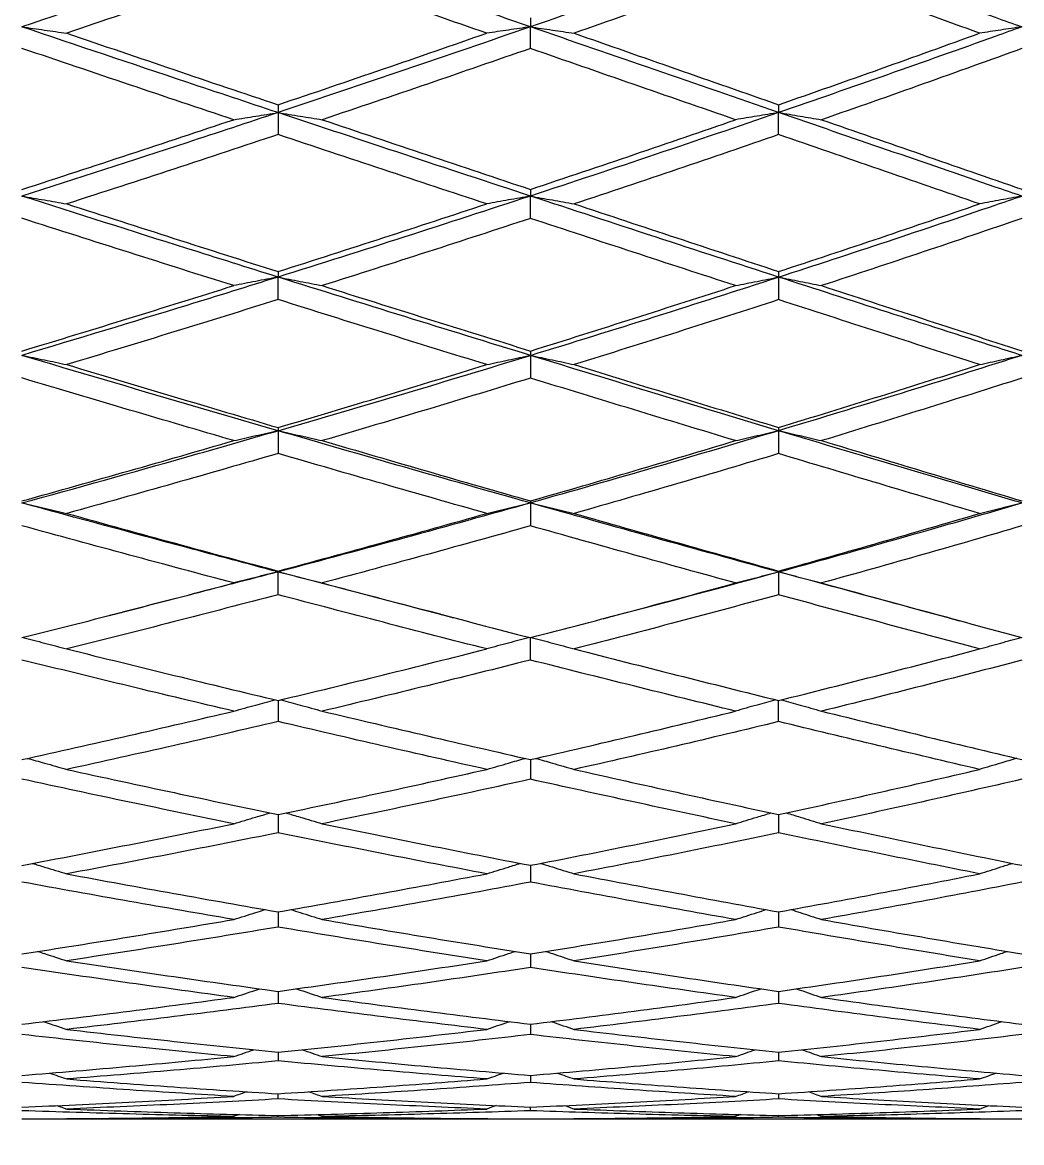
# Model space of a CAD drawing. Extents: x 6453 to 7582, y 0 to 827.
# Drawn here: x 6884.14 to 6893.69, y 644.57 to 655.28 of the extents above; entities that cross this region are included whole.
import ezdxf

# ---------------------------------------------------------------- set-up
doc = ezdxf.new("R2010")
doc.units = 0
doc.header["$LTSCALE"] = 30
doc.header["$MEASUREMENT"] = 0
doc.header["$PDMODE"] = 3
doc.header["$PDSIZE"] = -10
doc.layers.get('0').update_dxf_attribs({"linetype": 'CONTINUOUS'})
doc.layers.get('DEFPOINTS').update_dxf_attribs({"linetype": 'CONTINUOUS'})
doc.layers.add('1', color=7, linetype='CONTINUOUS')
doc.styles.add('Daelim Dimension', font='')
doc.styles.get('Daelim Dimension').set_extended_font_data('나눔고딕')
doc.dimstyles.new('DEFAULT', dxfattribs={"dimscale": 2, "dimtxt": 2, "dimasz": 2, "dimexe": 0, "dimexo": 2, "dimgap": 1, "dimtad": 1, "dimdec": 1, "dimzin": 9, "dimdsep": 46, "dimtxsty": 'Daelim Dimension', "dimcen": 0.5, "dimclrd": 252, "dimclre": 252, "dimclrt": 3, "dimadec": 1, "dimazin": 0, "dimtfac": 1, "dimtdec": 1, "dimtix": 1, "dimtmove": 0, "dimatfit": 3, "dimfxl": 1, "dimtolj": 1, "dimtzin": 1, "dimlwd": 9, "dimlwe": 9, "dimarcsym": 0})

# ---------------------------------------------------------------- blocks, each defined once
blk = doc.blocks.new('*D58')
at = {"color": 5, "lineweight": 9, "ltscale": 0.5, "transparency": 16777216}
for p, q in [((6608.185, 641.796), (6608.185, 525.909)), ((6902.186, 641.796), (6902.186, 525.909)), ((6612.185, 527.909), (6898.186, 527.909))]:
    blk.add_line(p, q, dxfattribs=at)
at = {"color": 5, "ltscale": 0.5, "transparency": 16777216}
for points in [[(6612.185, 528.575), (6612.185, 527.242), (6608.185, 527.909)], [(6898.186, 528.575), (6898.186, 527.242), (6902.186, 527.909)]]:
    blk.add_solid(points, dxfattribs=at)
at = {"layer": 'DEFPOINTS', "color": 0, "ltscale": 0.5, "transparency": 16777216}
for p in [(6608.185, 645.796), (6902.186, 645.796), (6902.186, 527.909)]:
    blk.add_point(p, dxfattribs=at)
at = {"color": 7, "ltscale": 0.5, "transparency": 16777216, "insert": (6755.185, 535.352), "char_height": 10, "attachment_point": 5, "style": 'Daelim Dimension'}
blk.add_mtext('\\A1;294', dxfattribs=at)

msp = doc.modelspace()

# ---------------------------------------------------------------- linework, layer by layer
at = {"layer": '1', "color": 7, "linetype": 'Continuous', "lineweight": 18}
for p, q in [((6884.564, 644.796), (6888.579, 644.796)), ((6889.415, 644.796), (6893.291, 644.796))]:
    msp.add_line(p, q, dxfattribs=at)
for points, knots in [([(6886.584, 656.078), (6886.294, 655.977), (6885.481, 655.695), (6884.663, 655.416), (6884.136, 655.239)], [0, 0, 0, 0, 0.357901, 1, 1, 1, 1]), ([(6891.37, 656.078), (6892.067, 655.826), (6892.844, 655.546), (6893.611, 655.269), (6893.696, 655.239)], [0, 0, 0, 0, 0.889707, 1, 1, 1, 1]), ([(6886.584, 654.419), (6886.294, 654.515), (6885.481, 654.786), (6884.663, 655.061), (6884.136, 655.239)], [0, 0, 0, 0, 0.357901, 1, 1, 1, 1]), ([(6893.696, 655.239), (6893.611, 655.208), (6892.844, 654.932), (6892.067, 654.659), (6891.37, 654.419)], [0, 0, 0, 0, 0.110293, 1, 1, 1, 1]), ([(6886.584, 654.419), (6886.294, 654.322), (6885.481, 654.054), (6884.663, 653.789), (6884.136, 653.621)], [0, 0, 0, 0, 0.357901, 1, 1, 1, 1]), ([(6893.696, 653.621), (6893.611, 653.649), (6892.844, 653.912), (6892.067, 654.179), (6891.37, 654.419)], [0, 0, 0, 0, 0.110293, 1, 1, 1, 1]), ([(6886.584, 652.846), (6886.294, 652.937), (6885.481, 653.192), (6884.663, 653.452), (6884.136, 653.621)], [0, 0, 0, 0, 0.357901, 1, 1, 1, 1]), ([(6891.37, 652.846), (6892.067, 653.072), (6892.844, 653.33), (6893.611, 653.592), (6893.696, 653.621)], [0, 0, 0, 0, 0.889707, 1, 1, 1, 1]), ([(6886.584, 652.846), (6886.294, 652.755), (6885.481, 652.503), (6884.663, 652.255), (6884.136, 652.097)], [0, 0, 0, 0, 0.357901, 1, 1, 1, 1]), ([(6893.696, 652.097), (6893.611, 652.124), (6892.844, 652.37), (6892.067, 652.62), (6891.37, 652.846)], [0, 0, 0, 0, 0.110293, 1, 1, 1, 1]), ([(6886.584, 651.377), (6886.294, 651.461), (6885.481, 651.698), (6884.663, 651.94), (6884.136, 652.097)], [0, 0, 0, 0, 0.357901, 1, 1, 1, 1]), ([(6893.696, 652.097), (6893.611, 652.07), (6892.844, 651.826), (6892.067, 651.586), (6891.37, 651.377)], [0, 0, 0, 0, 0.110293, 1, 1, 1, 1]), ([(6884.136, 650.686), (6884.663, 650.831), (6885.481, 651.059), (6886.294, 651.293), (6886.584, 651.377)], [0, 0, 0, 0, 0.642099, 1, 1, 1, 1]), ([(6893.696, 650.686), (6893.611, 650.711), (6892.844, 650.937), (6892.067, 651.167), (6891.37, 651.377)], [0, 0, 0, 0, 0.110293, 1, 1, 1, 1]), ([(6886.584, 650.027), (6886.294, 650.104), (6885.481, 650.32), (6884.663, 650.542), (6884.136, 650.686)], [0, 0, 0, 0, 0.357901, 1, 1, 1, 1]), ([(6891.37, 650.027), (6892.067, 650.218), (6892.844, 650.437), (6893.611, 650.661), (6893.696, 650.686)], [0, 0, 0, 0, 0.889707, 1, 1, 1, 1]), ([(6886.584, 650.027), (6886.294, 649.951), (6885.798, 649.821), (6885.301, 649.694), (6885.096, 649.642)], [0, 0, 0, 0, 0.58728, 1, 1, 1, 1]), ([(6884.144, 649.4), (6884.213, 649.382), (6884.354, 649.346), (6884.493, 649.309), (6884.564, 649.29)], [0, 0, 0, 0, 0.490243, 1, 1, 1, 1]), ([(6888.99, 649.4), (6888.922, 649.382), (6888.785, 649.346), (6888.648, 649.309), (6888.579, 649.29)], [0, 0, 0, 0, 0.491111, 1, 1, 1, 1]), ([(6889.005, 649.4), (6889.072, 649.382), (6889.21, 649.346), (6889.346, 649.309), (6889.415, 649.29)], [0, 0, 0, 0, 0.491159, 1, 1, 1, 1]), ([(6893.291, 649.29), (6893.358, 649.309), (6893.491, 649.346), (6893.624, 649.382), (6893.69, 649.4)], [0, 0, 0, 0, 0.507526, 1, 1, 1, 1]), ([(6886.16, 648.695), (6886.23, 648.715), (6886.361, 648.751), (6886.493, 648.787), (6886.554, 648.804)], [0, 0, 0, 0, 0.537997, 1, 1, 1, 1]), ([(6886.584, 648.797), (6886.584, 648.766), (6886.584, 648.699), (6886.584, 648.632), (6886.584, 648.596)], [0, 0, 0, 0, 0.461433, 1, 1, 1, 1]), ([(6886.614, 648.804), (6886.675, 648.787), (6886.806, 648.751), (6886.937, 648.715), (6887.007, 648.695)], [0, 0, 0, 0, 0.462195, 1, 1, 1, 1]), ([(6891.342, 648.804), (6891.282, 648.787), (6891.154, 648.751), (6891.026, 648.715), (6890.958, 648.695)], [0, 0, 0, 0, 0.463268, 1, 1, 1, 1]), ([(6891.37, 648.595), (6891.37, 648.631), (6891.37, 648.699), (6891.37, 648.766), (6891.37, 648.797)], [0, 0, 0, 0, 0.537282, 1, 1, 1, 1]), ([(6891.398, 648.804), (6891.458, 648.787), (6891.586, 648.751), (6891.713, 648.715), (6891.781, 648.695)], [0, 0, 0, 0, 0.463465, 1, 1, 1, 1]), ([(6884.189, 648.244), (6884.243, 648.229), (6884.369, 648.194), (6884.493, 648.158), (6884.564, 648.138)], [0, 0, 0, 0, 0.429366, 1, 1, 1, 1]), ([(6888.579, 648.138), (6888.648, 648.158), (6888.77, 648.194), (6888.893, 648.229), (6888.946, 648.244)], [0, 0, 0, 0, 0.569852, 1, 1, 1, 1]), ([(6888.997, 648.232), (6888.997, 648.205), (6888.997, 648.143), (6888.997, 648.08), (6888.997, 648.044)], [0, 0, 0, 0, 0.429019, 1, 1, 1, 1]), ([(6889.049, 648.244), (6889.101, 648.229), (6889.224, 648.194), (6889.346, 648.158), (6889.415, 648.138)], [0, 0, 0, 0, 0.430534, 1, 1, 1, 1]), ([(6893.647, 648.245), (6893.596, 648.229), (6893.477, 648.194), (6893.358, 648.158), (6893.291, 648.138)], [0, 0, 0, 0, 0.431858, 1, 1, 1, 1]), ([(6886.16, 647.619), (6886.23, 647.64), (6886.346, 647.674), (6886.462, 647.709), (6886.508, 647.722)], [0, 0, 0, 0, 0.60788, 1, 1, 1, 1]), ([(6886.659, 647.722), (6886.705, 647.709), (6886.821, 647.674), (6886.937, 647.64), (6887.007, 647.619)], [0, 0, 0, 0, 0.392685, 1, 1, 1, 1]), ([(6890.958, 647.619), (6891.026, 647.64), (6891.139, 647.674), (6891.253, 647.709), (6891.298, 647.723)], [0, 0, 0, 0, 0.606359, 1, 1, 1, 1]), ([(6891.442, 647.723), (6891.487, 647.709), (6891.6, 647.675), (6891.713, 647.64), (6891.781, 647.619)], [0, 0, 0, 0, 0.394272, 1, 1, 1, 1]), ([(6886.584, 647.706), (6886.584, 647.684), (6886.584, 647.626), (6886.584, 647.568), (6886.584, 647.532)], [0, 0, 0, 0, 0.390187, 1, 1, 1, 1]), ([(6891.37, 647.707), (6891.37, 647.684), (6891.37, 647.626), (6891.37, 647.567), (6891.37, 647.532)], [0, 0, 0, 0, 0.391785, 1, 1, 1, 1]), ([(6884.236, 647.24), (6884.275, 647.228), (6884.384, 647.195), (6884.493, 647.162), (6884.564, 647.14)], [0, 0, 0, 0, 0.348428, 1, 1, 1, 1]), ([(6888.579, 647.14), (6888.648, 647.162), (6888.755, 647.195), (6888.862, 647.228), (6888.9, 647.24)], [0, 0, 0, 0, 0.650976, 1, 1, 1, 1]), ([(6888.997, 647.221), (6888.997, 647.202), (6888.997, 647.149), (6888.997, 647.096), (6888.997, 647.061)], [0, 0, 0, 0, 0.346098, 1, 1, 1, 1]), ([(6889.094, 647.24), (6889.132, 647.229), (6889.239, 647.195), (6889.346, 647.162), (6889.415, 647.14)], [0, 0, 0, 0, 0.34991, 1, 1, 1, 1]), ([(6893.291, 647.14), (6893.358, 647.162), (6893.462, 647.195), (6893.566, 647.229), (6893.603, 647.24)], [0, 0, 0, 0, 0.648891, 1, 1, 1, 1]), ([(6886.16, 646.703), (6886.23, 646.725), (6886.33, 646.757), (6886.431, 646.789), (6886.46, 646.798)], [0, 0, 0, 0, 0.704132, 1, 1, 1, 1]), ([(6886.584, 646.776), (6886.584, 646.762), (6886.584, 646.714), (6886.584, 646.665), (6886.584, 646.631)], [0, 0, 0, 0, 0.291645, 1, 1, 1, 1]), ([(6886.707, 646.798), (6886.737, 646.789), (6886.837, 646.757), (6886.937, 646.725), (6887.007, 646.703)], [0, 0, 0, 0, 0.297058, 1, 1, 1, 1]), ([(6890.958, 646.703), (6891.026, 646.725), (6891.124, 646.757), (6891.222, 646.789), (6891.251, 646.798)], [0, 0, 0, 0, 0.702201, 1, 1, 1, 1]), ([(6891.37, 646.776), (6891.37, 646.762), (6891.37, 646.714), (6891.37, 646.665), (6891.37, 646.631)], [0, 0, 0, 0, 0.293476, 1, 1, 1, 1]), ([(6891.489, 646.798), (6891.518, 646.789), (6891.616, 646.757), (6891.713, 646.725), (6891.781, 646.703)], [0, 0, 0, 0, 0.29909, 1, 1, 1, 1]), ([(6884.286, 646.398), (6884.308, 646.391), (6884.401, 646.361), (6884.493, 646.331), (6884.564, 646.308)], [0, 0, 0, 0, 0.232541, 1, 1, 1, 1]), ([(6888.579, 646.308), (6888.648, 646.331), (6888.739, 646.361), (6888.83, 646.391), (6888.851, 646.398)], [0, 0, 0, 0, 0.766632, 1, 1, 1, 1]), ([(6888.997, 646.374), (6888.997, 646.364), (6888.997, 646.321), (6888.997, 646.278), (6888.997, 646.244)], [0, 0, 0, 0, 0.226287, 1, 1, 1, 1]), ([(6889.143, 646.398), (6889.164, 646.391), (6889.255, 646.361), (6889.346, 646.331), (6889.415, 646.308)], [0, 0, 0, 0, 0.23445, 1, 1, 1, 1]), ([(6893.291, 646.308), (6893.358, 646.331), (6893.446, 646.361), (6893.535, 646.391), (6893.556, 646.398)], [0, 0, 0, 0, 0.764033, 1, 1, 1, 1]), ([(6886.16, 645.958), (6886.23, 645.981), (6886.313, 646.009), (6886.396, 646.036), (6886.409, 646.041)], [0, 0, 0, 0, 0.847998, 1, 1, 1, 1]), ([(6886.584, 646.016), (6886.584, 646.01), (6886.584, 645.972), (6886.584, 645.934), (6886.584, 645.901)], [0, 0, 0, 0, 0.141399, 1, 1, 1, 1]), ([(6886.758, 646.041), (6886.771, 646.037), (6886.854, 646.009), (6886.937, 645.981), (6887.007, 645.958)], [0, 0, 0, 0, 0.15337, 1, 1, 1, 1]), ([(6890.958, 645.958), (6891.026, 645.981), (6891.107, 646.009), (6891.189, 646.037), (6891.201, 646.041)], [0, 0, 0, 0, 0.845533, 1, 1, 1, 1]), ([(6891.37, 646.016), (6891.37, 646.01), (6891.37, 645.972), (6891.37, 645.934), (6891.37, 645.901)], [0, 0, 0, 0, 0.14411, 1, 1, 1, 1]), ([(6891.538, 646.041), (6891.551, 646.037), (6891.632, 646.009), (6891.713, 645.981), (6891.781, 645.958)], [0, 0, 0, 0, 0.156141, 1, 1, 1, 1]), ([(6884.34, 645.727), (6884.344, 645.726), (6884.419, 645.701), (6884.493, 645.676), (6884.564, 645.652)], [0, 0, 0, 0, 0.047677, 1, 1, 1, 1]), ([(6888.579, 645.652), (6888.648, 645.676), (6888.721, 645.701), (6888.795, 645.726), (6888.798, 645.727)], [0, 0, 0, 0, 0.951246, 1, 1, 1, 1]), ([(6888.997, 645.702), (6888.997, 645.701), (6888.997, 645.668), (6888.997, 645.635), (6888.997, 645.603)], [0, 0, 0, 0, 0.032504, 1, 1, 1, 1]), ([(6889.196, 645.727), (6889.2, 645.726), (6889.273, 645.701), (6889.346, 645.676), (6889.415, 645.652)], [0, 0, 0, 0, 0.05036, 1, 1, 1, 1]), ([(6893.291, 645.652), (6893.358, 645.676), (6893.429, 645.701), (6893.5, 645.726), (6893.504, 645.727)], [0, 0, 0, 0, 0.947753, 1, 1, 1, 1])]:
    msp.add_open_spline(points, degree=3, knots=knots, dxfattribs=at)
for points, degree in [([(6888.997, 655.239), (6888.199, 655.515), (6887.394, 655.795), (6886.584, 656.078)], 3), ([(6891.37, 656.078), (6890.587, 655.795), (6889.795, 655.515), (6888.997, 655.239)], 3), ([(6886.584, 655.875), (6886.259, 655.761), (6885.597, 655.531), (6884.912, 655.296), (6884.564, 655.178)], 3), ([(6888.579, 655.178), (6888.253, 655.291), (6887.594, 655.521), (6886.923, 655.756), (6886.584, 655.875)], 3), ([(6891.37, 655.875), (6891.044, 655.756), (6890.392, 655.522), (6889.741, 655.292), (6889.415, 655.178)], 3), ([(6893.291, 655.178), (6892.971, 655.294), (6892.33, 655.526), (6891.69, 655.759), (6891.37, 655.875)], 3), ([(6888.997, 655.324), (6888.997, 655.31), (6888.997, 655.281), (6888.997, 655.253), (6888.997, 655.239)], 3), ([(6884.136, 655.239), (6884.208, 655.229), (6884.351, 655.208), (6884.493, 655.188), (6884.564, 655.178)], 3), ([(6888.997, 655.239), (6888.199, 654.962), (6887.394, 654.689), (6886.584, 654.419)], 3), ([(6888.997, 655.239), (6888.927, 655.229), (6888.787, 655.208), (6888.648, 655.188), (6888.579, 655.178)], 3), ([(6888.997, 655.032), (6888.997, 655.066), (6888.997, 655.135), (6888.997, 655.204), (6888.997, 655.239)], 3), ([(6891.37, 654.419), (6890.587, 654.689), (6889.795, 654.962), (6888.997, 655.239)], 3), ([(6888.997, 655.239), (6889.067, 655.229), (6889.207, 655.208), (6889.346, 655.188), (6889.415, 655.178)], 3), ([(6893.696, 655.239), (6893.628, 655.229), (6893.493, 655.208), (6893.358, 655.188), (6893.291, 655.178)], 3), ([(6884.564, 655.178), (6884.911, 655.06), (6885.594, 654.827), (6886.257, 654.603), (6886.584, 654.493)], 3), ([(6886.584, 654.493), (6886.923, 654.608), (6887.594, 654.836), (6888.253, 655.064), (6888.579, 655.178)], 3), ([(6889.415, 655.178), (6889.743, 655.063), (6890.396, 654.834), (6891.046, 654.607), (6891.37, 654.494)], 3), ([(6891.37, 654.494), (6891.7, 654.609), (6892.35, 654.838), (6892.981, 655.065), (6893.291, 655.178)], 3), ([(6886.16, 654.351), (6885.833, 654.46), (6885.168, 654.683), (6884.484, 654.915), (6884.136, 655.032)], 3), ([(6888.997, 655.032), (6888.672, 654.919), (6888.016, 654.692), (6887.346, 654.465), (6887.007, 654.351)], 3), ([(6890.958, 654.351), (6890.633, 654.463), (6889.982, 654.689), (6889.326, 654.917), (6888.997, 655.032)], 3), ([(6893.696, 655.031), (6893.386, 654.919), (6892.757, 654.693), (6892.11, 654.465), (6891.781, 654.351)], 3), ([(6886.584, 654.493), (6886.584, 654.481), (6886.584, 654.456), (6886.584, 654.431), (6886.584, 654.419)], 3), ([(6891.37, 654.494), (6891.37, 654.481), (6891.37, 654.456), (6891.37, 654.431), (6891.37, 654.419)], 3), ([(6886.16, 654.351), (6886.23, 654.362), (6886.371, 654.385), (6886.513, 654.407), (6886.584, 654.419)], 3), ([(6886.584, 654.419), (6886.584, 654.384), (6886.584, 654.314), (6886.584, 654.244), (6886.584, 654.209)], 3), ([(6888.997, 653.621), (6888.199, 653.883), (6887.394, 654.149), (6886.584, 654.419)], 3), ([(6886.584, 654.419), (6886.655, 654.407), (6886.796, 654.385), (6886.937, 654.362), (6887.007, 654.351)], 3), ([(6891.37, 654.419), (6890.587, 654.149), (6889.795, 653.883), (6888.997, 653.621)], 3), ([(6891.37, 654.419), (6891.301, 654.407), (6891.163, 654.385), (6891.026, 654.362), (6890.958, 654.351)], 3), ([(6891.37, 654.208), (6891.37, 654.243), (6891.37, 654.313), (6891.37, 654.384), (6891.37, 654.419)], 3), ([(6891.37, 654.419), (6891.439, 654.408), (6891.577, 654.385), (6891.713, 654.362), (6891.781, 654.351)], 3), ([(6884.136, 653.684), (6884.484, 653.797), (6885.17, 654.021), (6885.833, 654.241), (6886.16, 654.351)], 3), ([(6887.007, 654.351), (6887.345, 654.237), (6888.014, 654.012), (6888.672, 653.793), (6888.997, 653.684)], 3), ([(6888.997, 653.684), (6889.332, 653.796), (6889.993, 654.018), (6890.639, 654.24), (6890.958, 654.351)], 3), ([(6891.781, 654.351), (6892.1, 654.24), (6892.737, 654.018), (6893.376, 653.796), (6893.696, 653.685)], 3), ([(6886.584, 654.209), (6886.257, 654.099), (6885.593, 653.88), (6884.911, 653.657), (6884.564, 653.546)], 3), ([(6888.579, 653.546), (6888.252, 653.653), (6887.594, 653.872), (6886.923, 654.095), (6886.584, 654.209)], 3), ([(6891.37, 654.208), (6891.052, 654.098), (6890.407, 653.877), (6889.748, 653.656), (6889.415, 653.546)], 3), ([(6893.291, 653.546), (6892.971, 653.656), (6892.33, 653.877), (6891.69, 654.098), (6891.37, 654.208)], 3), ([(6884.136, 653.621), (6884.208, 653.608), (6884.351, 653.583), (6884.493, 653.558), (6884.564, 653.546)], 3), ([(6888.997, 653.621), (6888.199, 653.358), (6887.394, 653.1), (6886.584, 652.846)], 3), ([(6888.997, 653.621), (6888.927, 653.608), (6888.787, 653.583), (6888.648, 653.558), (6888.579, 653.546)], 3), ([(6888.997, 653.684), (6888.997, 653.674), (6888.997, 653.652), (6888.997, 653.631), (6888.997, 653.621)], 3), ([(6888.997, 653.407), (6888.997, 653.443), (6888.997, 653.514), (6888.997, 653.585), (6888.997, 653.621)], 3), ([(6891.37, 652.846), (6890.587, 653.1), (6889.795, 653.358), (6888.997, 653.621)], 3), ([(6888.997, 653.621), (6889.067, 653.608), (6889.207, 653.583), (6889.346, 653.558), (6889.415, 653.546)], 3), ([(6893.696, 653.621), (6893.628, 653.608), (6893.493, 653.583), (6893.358, 653.558), (6893.291, 653.546)], 3), ([(6884.564, 653.546), (6884.911, 653.434), (6885.594, 653.214), (6886.257, 653.002), (6886.584, 652.899)], 3), ([(6886.584, 652.899), (6886.925, 653.007), (6887.599, 653.224), (6888.255, 653.439), (6888.579, 653.546)], 3), ([(6889.415, 653.546), (6889.743, 653.437), (6890.396, 653.22), (6891.046, 653.006), (6891.37, 652.899)], 3), ([(6891.37, 652.899), (6891.699, 653.007), (6892.348, 653.223), (6892.98, 653.438), (6893.291, 653.546)], 3), ([(6886.16, 652.764), (6885.833, 652.867), (6885.169, 653.078), (6884.484, 653.296), (6884.136, 653.408)], 3), ([(6888.997, 653.407), (6888.674, 653.301), (6888.019, 653.087), (6887.347, 652.872), (6887.007, 652.764)], 3), ([(6890.958, 652.764), (6890.633, 652.87), (6889.982, 653.083), (6889.326, 653.299), (6888.997, 653.407)], 3), ([(6893.696, 653.407), (6893.385, 653.3), (6892.755, 653.086), (6892.109, 652.872), (6891.781, 652.764)], 3), ([(6886.584, 652.899), (6886.584, 652.89), (6886.584, 652.872), (6886.584, 652.855), (6886.584, 652.846)], 3), ([(6891.37, 652.899), (6891.37, 652.89), (6891.37, 652.873), (6891.37, 652.855), (6891.37, 652.846)], 3), ([(6884.136, 652.139), (6884.483, 652.244), (6885.166, 652.453), (6885.832, 652.661), (6886.16, 652.764)], 3), ([(6886.584, 652.846), (6886.513, 652.832), (6886.371, 652.805), (6886.23, 652.778), (6886.16, 652.764)], 3), ([(6886.584, 652.631), (6886.584, 652.667), (6886.584, 652.738), (6886.584, 652.81), (6886.584, 652.846)], 3), ([(6888.997, 652.097), (6888.199, 652.342), (6887.394, 652.592), (6886.584, 652.846)], 3), ([(6886.584, 652.846), (6886.655, 652.832), (6886.796, 652.805), (6886.937, 652.778), (6887.007, 652.764)], 3), ([(6887.007, 652.764), (6887.345, 652.657), (6888.014, 652.446), (6888.671, 652.241), (6888.997, 652.139)], 3), ([(6888.997, 652.097), (6889.795, 652.342), (6890.587, 652.592), (6891.37, 652.846)], 3), ([(6888.997, 652.139), (6889.333, 652.244), (6889.996, 652.453), (6890.64, 652.661), (6890.958, 652.764)], 3), ([(6890.958, 652.764), (6891.026, 652.778), (6891.163, 652.805), (6891.301, 652.832), (6891.37, 652.846)], 3), ([(6891.37, 652.846), (6891.37, 652.81), (6891.37, 652.738), (6891.37, 652.666), (6891.37, 652.63)], 3), ([(6891.37, 652.846), (6891.439, 652.832), (6891.577, 652.805), (6891.713, 652.778), (6891.781, 652.764)], 3), ([(6891.781, 652.764), (6892.099, 652.66), (6892.737, 652.451), (6893.376, 652.244), (6893.696, 652.14)], 3), ([(6886.584, 652.631), (6886.257, 652.528), (6885.593, 652.322), (6884.911, 652.114), (6884.564, 652.009)], 3), ([(6888.579, 652.009), (6888.254, 652.11), (6887.597, 652.313), (6886.924, 652.524), (6886.584, 652.631)], 3), ([(6891.37, 652.63), (6891.053, 652.527), (6890.41, 652.321), (6889.75, 652.113), (6889.415, 652.009)], 3), ([(6893.291, 652.009), (6892.971, 652.112), (6892.33, 652.319), (6891.69, 652.526), (6891.37, 652.63)], 3), ([(6888.997, 652.139), (6888.997, 652.132), (6888.997, 652.118), (6888.997, 652.104), (6888.997, 652.097)], 3), ([(6884.136, 652.097), (6884.208, 652.083), (6884.351, 652.054), (6884.493, 652.024), (6884.564, 652.009)], 3), ([(6884.564, 652.009), (6884.912, 651.904), (6885.597, 651.699), (6886.259, 651.503), (6886.584, 651.407)], 3), ([(6886.584, 651.377), (6887.394, 651.612), (6888.199, 651.852), (6888.997, 652.097)], 3), ([(6886.584, 651.407), (6886.924, 651.507), (6887.596, 651.708), (6888.254, 651.909), (6888.579, 652.009)], 3), ([(6888.579, 652.009), (6888.648, 652.024), (6888.787, 652.053), (6888.927, 652.083), (6888.997, 652.097)], 3), ([(6888.997, 652.097), (6888.997, 652.061), (6888.997, 651.989), (6888.997, 651.916), (6888.997, 651.88)], 3), ([(6891.37, 651.377), (6890.587, 651.612), (6889.795, 651.852), (6888.997, 652.097)], 3), ([(6888.997, 652.097), (6889.067, 652.083), (6889.207, 652.054), (6889.346, 652.024), (6889.415, 652.009)], 3), ([(6889.415, 652.009), (6889.742, 651.908), (6890.396, 651.706), (6891.046, 651.506), (6891.37, 651.408)], 3), ([(6891.37, 651.408), (6891.699, 651.508), (6892.348, 651.709), (6892.98, 651.909), (6893.291, 652.009)], 3), ([(6893.291, 652.009), (6893.358, 652.024), (6893.493, 652.053), (6893.628, 652.083), (6893.696, 652.097)], 3), ([(6886.16, 651.282), (6885.834, 651.378), (6885.171, 651.572), (6884.485, 651.776), (6884.136, 651.881)], 3), ([(6888.997, 651.88), (6888.673, 651.781), (6888.018, 651.581), (6887.347, 651.382), (6887.007, 651.282)], 3), ([(6890.958, 651.282), (6890.634, 651.38), (6889.983, 651.578), (6889.327, 651.779), (6888.997, 651.88)], 3), ([(6893.696, 651.88), (6893.385, 651.78), (6892.755, 651.581), (6892.108, 651.382), (6891.781, 651.282)], 3), ([(6886.16, 651.282), (6886.23, 651.298), (6886.371, 651.33), (6886.513, 651.361), (6886.584, 651.377)], 3), ([(6886.584, 651.407), (6886.584, 651.402), (6886.584, 651.392), (6886.584, 651.382), (6886.584, 651.377)], 3), ([(6886.584, 651.377), (6886.584, 651.34), (6886.584, 651.268), (6886.584, 651.195), (6886.584, 651.159)], 3), ([(6888.997, 650.686), (6888.199, 650.911), (6887.394, 651.141), (6886.584, 651.377)], 3), ([(6886.584, 651.377), (6886.655, 651.361), (6886.796, 651.33), (6886.937, 651.298), (6887.007, 651.282)], 3), ([(6891.37, 651.377), (6890.587, 651.141), (6889.795, 650.911), (6888.997, 650.686)], 3), ([(6890.958, 651.282), (6891.026, 651.298), (6891.163, 651.33), (6891.301, 651.361), (6891.37, 651.377)], 3), ([(6891.37, 651.408), (6891.37, 651.402), (6891.37, 651.392), (6891.37, 651.382), (6891.37, 651.377)], 3), ([(6891.37, 651.377), (6891.37, 651.34), (6891.37, 651.268), (6891.37, 651.195), (6891.37, 651.158)], 3), ([(6891.37, 651.377), (6891.439, 651.361), (6891.577, 651.33), (6891.713, 651.298), (6891.781, 651.282)], 3), ([(6884.136, 650.705), (6884.482, 650.801), (6885.165, 650.994), (6885.831, 651.186), (6886.16, 651.282)], 3), ([(6887.007, 651.282), (6887.346, 651.183), (6888.017, 650.987), (6888.673, 650.798), (6888.997, 650.705)], 3), ([(6888.997, 650.705), (6889.331, 650.801), (6889.992, 650.993), (6890.639, 651.186), (6890.958, 651.282)], 3), ([(6891.781, 651.282), (6892.099, 651.186), (6892.737, 650.993), (6893.376, 650.801), (6893.696, 650.706)], 3), ([(6886.584, 651.159), (6886.255, 651.063), (6885.59, 650.872), (6884.909, 650.681), (6884.564, 650.586)], 3), ([(6888.579, 650.586), (6888.253, 650.678), (6887.596, 650.866), (6886.924, 651.06), (6886.584, 651.159)], 3), ([(6891.37, 651.158), (6891.052, 651.062), (6890.408, 650.871), (6889.748, 650.681), (6889.415, 650.586)], 3), ([(6893.291, 650.586), (6892.971, 650.68), (6892.329, 650.87), (6891.69, 651.062), (6891.37, 651.158)], 3), ([(6884.136, 650.686), (6884.208, 650.669), (6884.351, 650.636), (6884.493, 650.603), (6884.564, 650.586)], 3), ([(6888.997, 650.686), (6888.199, 650.461), (6887.394, 650.241), (6886.584, 650.027)], 3), ([(6888.579, 650.586), (6888.648, 650.603), (6888.787, 650.636), (6888.927, 650.669), (6888.997, 650.686)], 3), ([(6888.997, 650.705), (6888.997, 650.702), (6888.997, 650.696), (6888.997, 650.689), (6888.997, 650.686)], 3), ([(6888.997, 650.686), (6888.997, 650.65), (6888.997, 650.577), (6888.997, 650.504), (6888.997, 650.467)], 3), ([(6891.37, 650.027), (6890.587, 650.241), (6889.795, 650.461), (6888.997, 650.686)], 3), ([(6888.997, 650.686), (6889.067, 650.669), (6889.207, 650.636), (6889.346, 650.603), (6889.415, 650.586)], 3), ([(6893.291, 650.586), (6893.358, 650.603), (6893.493, 650.636), (6893.628, 650.669), (6893.696, 650.686)], 3), ([(6884.564, 650.586), (6884.912, 650.489), (6885.596, 650.301), (6886.258, 650.122), (6886.584, 650.035)], 3), ([(6886.584, 650.035), (6886.922, 650.126), (6887.594, 650.309), (6888.252, 650.493), (6888.579, 650.586)], 3), ([(6889.415, 650.586), (6889.743, 650.492), (6890.397, 650.307), (6891.046, 650.125), (6891.37, 650.035)], 3), ([(6891.37, 650.035), (6891.698, 650.126), (6892.346, 650.31), (6892.979, 650.494), (6893.291, 650.586)], 3), ([(6886.16, 649.921), (6885.833, 650.008), (6885.17, 650.186), (6884.484, 650.372), (6884.136, 650.468)], 3), ([(6888.997, 650.467), (6888.672, 650.376), (6888.015, 650.193), (6887.345, 650.011), (6887.007, 649.921)], 3), ([(6890.958, 649.921), (6890.634, 650.01), (6889.983, 650.19), (6889.327, 650.374), (6888.997, 650.467)], 3), ([(6893.696, 650.467), (6893.384, 650.375), (6892.754, 650.193), (6892.108, 650.011), (6891.781, 649.921)], 3), ([(6886.584, 650.027), (6886.513, 650.01), (6886.371, 649.974), (6886.23, 649.939), (6886.16, 649.921)], 3), ([(6886.584, 650.035), (6886.584, 650.033), (6886.584, 650.031), (6886.584, 650.028), (6886.584, 650.027)], 3), ([(6886.584, 649.809), (6886.584, 649.845), (6886.584, 649.918), (6886.584, 649.991), (6886.584, 650.027)], 3), ([(6888.136, 649.622), (6887.621, 649.755), (6887.104, 649.89), (6886.584, 650.027)], 3), ([(6886.584, 650.027), (6886.655, 650.01), (6886.796, 649.974), (6886.937, 649.939), (6887.007, 649.921)], 3), ([(6889.804, 649.609), (6890.329, 649.746), (6890.851, 649.885), (6891.37, 650.027)], 3), ([(6890.958, 649.921), (6891.026, 649.939), (6891.163, 649.974), (6891.301, 650.01), (6891.37, 650.027)], 3), ([(6891.37, 650.035), (6891.37, 650.034), (6891.37, 650.031), (6891.37, 650.028), (6891.37, 650.027)], 3), ([(6891.37, 650.027), (6891.37, 649.991), (6891.37, 649.918), (6891.37, 649.845), (6891.37, 649.808)], 3), ([(6892.999, 649.587), (6892.46, 649.731), (6891.917, 649.878), (6891.37, 650.027)], 3), ([(6891.37, 650.027), (6891.439, 650.01), (6891.577, 649.974), (6891.713, 649.939), (6891.781, 649.921)], 3), ([(6884.136, 649.398), (6884.48, 649.484), (6885.161, 649.658), (6885.829, 649.833), (6886.16, 649.921)], 3), ([(6887.007, 649.921), (6887.346, 649.831), (6888.016, 649.653), (6888.672, 649.482), (6888.997, 649.398)], 3), ([(6888.997, 649.398), (6889.331, 649.484), (6889.991, 649.658), (6890.638, 649.833), (6890.958, 649.921)], 3), ([(6891.781, 649.921), (6892.099, 649.833), (6892.737, 649.658), (6893.376, 649.485), (6893.696, 649.399)], 3), ([(6886.584, 649.809), (6886.253, 649.722), (6885.586, 649.548), (6884.907, 649.376), (6884.564, 649.29)], 3), ([(6888.579, 649.29), (6888.253, 649.374), (6887.595, 649.543), (6886.923, 649.719), (6886.584, 649.809)], 3), ([(6891.37, 649.808), (6891.051, 649.721), (6890.406, 649.548), (6889.748, 649.376), (6889.415, 649.29)], 3), ([(6893.291, 649.29), (6892.971, 649.376), (6892.33, 649.547), (6891.69, 649.721), (6891.37, 649.808)], 3), ([(6884.969, 649.61), (6885.097, 649.642)], 1), ([(6888.135, 649.623), (6888.258, 649.59)], 1), ([(6889.694, 649.58), (6889.805, 649.61)], 1), ([(6892.999, 649.587), (6893.1, 649.56)], 1), ([(6888.997, 649.184), (6888.997, 649.22), (6888.997, 649.293), (6888.997, 649.366), (6888.997, 649.402)], 3), ([(6884.564, 649.29), (6884.912, 649.204), (6885.596, 649.035), (6886.258, 648.875), (6886.584, 648.797)], 3), ([(6886.584, 648.797), (6886.923, 648.878), (6887.594, 649.042), (6888.253, 649.207), (6888.579, 649.29)], 3), ([(6889.415, 649.29), (6889.743, 649.206), (6890.397, 649.04), (6891.046, 648.877), (6891.37, 648.797)], 3), ([(6891.37, 648.797), (6891.699, 648.879), (6892.348, 649.043), (6892.98, 649.208), (6893.291, 649.29)], 3), ([(6886.16, 648.695), (6885.833, 648.773), (6885.169, 648.931), (6884.484, 649.099), (6884.136, 649.184)], 3), ([(6888.997, 649.184), (6888.672, 649.102), (6888.015, 648.938), (6887.345, 648.776), (6887.007, 648.695)], 3), ([(6890.958, 648.695), (6890.634, 648.775), (6889.982, 648.936), (6889.326, 649.1), (6888.997, 649.184)], 3), ([(6893.696, 649.183), (6893.376, 649.099), (6892.738, 648.934), (6892.1, 648.774), (6891.781, 648.695)], 3), ([(6884.136, 648.232), (6884.48, 648.308), (6885.16, 648.461), (6885.829, 648.617), (6886.16, 648.695)], 3), ([(6887.007, 648.695), (6887.345, 648.615), (6888.015, 648.458), (6888.672, 648.306), (6888.997, 648.232)], 3), ([(6888.997, 648.232), (6889.333, 648.309), (6889.996, 648.463), (6890.641, 648.618), (6890.958, 648.695)], 3), ([(6891.781, 648.695), (6892.099, 648.617), (6892.737, 648.462), (6893.376, 648.309), (6893.696, 648.233)], 3), ([(6886.584, 648.596), (6886.253, 648.518), (6885.586, 648.364), (6884.907, 648.213), (6884.564, 648.138)], 3), ([(6888.579, 648.138), (6888.253, 648.211), (6887.595, 648.36), (6886.923, 648.516), (6886.584, 648.596)], 3), ([(6891.37, 648.595), (6891.043, 648.516), (6890.391, 648.36), (6889.74, 648.211), (6889.415, 648.138)], 3), ([(6893.291, 648.138), (6892.971, 648.213), (6892.33, 648.364), (6891.69, 648.518), (6891.37, 648.595)], 3), ([(6886.16, 647.619), (6885.833, 647.686), (6885.169, 647.823), (6884.484, 647.969), (6884.136, 648.045)], 3), ([(6884.564, 648.138), (6884.911, 648.062), (6885.595, 647.914), (6886.258, 647.774), (6886.584, 647.706)], 3), ([(6886.584, 647.706), (6886.924, 647.777), (6887.597, 647.92), (6888.254, 648.065), (6888.579, 648.138)], 3), ([(6888.997, 648.044), (6888.669, 647.971), (6888.009, 647.828), (6887.342, 647.688), (6887.007, 647.619)], 3), ([(6890.958, 647.619), (6890.634, 647.687), (6889.982, 647.827), (6889.326, 647.971), (6888.997, 648.044)], 3), ([(6889.415, 648.138), (6889.743, 648.064), (6890.396, 647.918), (6891.046, 647.776), (6891.37, 647.707)], 3), ([(6891.37, 647.707), (6891.689, 647.775), (6892.328, 647.916), (6892.97, 648.063), (6893.291, 648.138)], 3), ([(6893.696, 648.044), (6893.375, 647.97), (6892.735, 647.825), (6892.099, 647.686), (6891.781, 647.619)], 3), ([(6884.136, 647.22), (6884.482, 647.286), (6885.165, 647.418), (6885.831, 647.551), (6886.16, 647.619)], 3), ([(6887.007, 647.619), (6887.345, 647.549), (6888.015, 647.413), (6888.672, 647.284), (6888.997, 647.221)], 3), ([(6888.997, 647.221), (6889.323, 647.284), (6889.975, 647.414), (6890.63, 647.549), (6890.958, 647.619)], 3), ([(6891.781, 647.619), (6892.1, 647.551), (6892.737, 647.417), (6893.376, 647.286), (6893.696, 647.221)], 3), ([(6886.584, 647.532), (6886.256, 647.466), (6885.591, 647.334), (6884.91, 647.204), (6884.564, 647.14)], 3), ([(6888.579, 647.14), (6888.253, 647.202), (6887.594, 647.33), (6886.923, 647.464), (6886.584, 647.532)], 3), ([(6891.37, 647.532), (6891.044, 647.464), (6890.393, 647.33), (6889.741, 647.203), (6889.415, 647.14)], 3), ([(6893.291, 647.14), (6892.971, 647.204), (6892.33, 647.333), (6891.69, 647.465), (6891.37, 647.532)], 3), ([(6884.564, 647.14), (6884.911, 647.075), (6885.594, 646.95), (6886.257, 646.833), (6886.584, 646.776)], 3), ([(6886.584, 646.776), (6886.922, 646.835), (6887.593, 646.955), (6888.252, 647.078), (6888.579, 647.14)], 3), ([(6889.415, 647.14), (6889.743, 647.077), (6890.396, 646.954), (6891.046, 646.835), (6891.37, 646.776)], 3), ([(6891.37, 646.776), (6891.689, 646.834), (6892.328, 646.952), (6892.97, 647.076), (6893.291, 647.14)], 3), ([(6886.16, 646.703), (6885.833, 646.759), (6885.168, 646.874), (6884.484, 646.997), (6884.136, 647.061)], 3), ([(6888.997, 647.061), (6888.672, 646.999), (6888.014, 646.878), (6887.345, 646.761), (6887.007, 646.703)], 3), ([(6890.958, 646.703), (6890.633, 646.76), (6889.982, 646.877), (6889.326, 646.999), (6888.997, 647.061)], 3), ([(6893.696, 647.06), (6893.375, 646.997), (6892.735, 646.875), (6892.098, 646.759), (6891.781, 646.703)], 3), ([(6884.136, 646.374), (6884.483, 646.428), (6885.168, 646.536), (6885.832, 646.647), (6886.16, 646.703)], 3), ([(6887.007, 646.703), (6887.345, 646.645), (6888.014, 646.532), (6888.672, 646.426), (6888.997, 646.374)], 3), ([(6888.997, 646.374), (6889.323, 646.426), (6889.975, 646.532), (6890.63, 646.645), (6890.958, 646.703)], 3), ([(6891.781, 646.703), (6892.1, 646.646), (6892.737, 646.535), (6893.376, 646.427), (6893.696, 646.375)], 3), ([(6886.584, 646.631), (6886.256, 646.576), (6885.591, 646.467), (6884.909, 646.361), (6884.564, 646.308)], 3), ([(6888.579, 646.308), (6888.252, 646.359), (6887.594, 646.463), (6886.923, 646.574), (6886.584, 646.631)], 3), ([(6891.37, 646.631), (6891.044, 646.574), (6890.392, 646.464), (6889.741, 646.359), (6889.415, 646.308)], 3), ([(6893.291, 646.308), (6892.971, 646.36), (6892.33, 646.466), (6891.69, 646.575), (6891.37, 646.631)], 3), ([(6886.16, 645.958), (6885.833, 646.002), (6885.168, 646.094), (6884.484, 646.193), (6884.136, 646.244)], 3), ([(6884.564, 646.308), (6884.911, 646.256), (6885.594, 646.155), (6886.257, 646.061), (6886.584, 646.016)], 3), ([(6886.584, 646.016), (6886.923, 646.063), (6887.595, 646.158), (6888.253, 646.258), (6888.579, 646.308)], 3), ([(6888.997, 646.244), (6888.673, 646.195), (6888.017, 646.097), (6887.346, 646.004), (6887.007, 645.958)], 3), ([(6890.958, 645.958), (6890.633, 646.003), (6889.982, 646.096), (6889.326, 646.194), (6888.997, 646.244)], 3), ([(6889.415, 646.308), (6889.743, 646.257), (6890.396, 646.157), (6891.046, 646.062), (6891.37, 646.016)], 3), ([(6891.37, 646.016), (6891.7, 646.063), (6892.351, 646.159), (6892.981, 646.258), (6893.291, 646.308)], 3), ([(6893.696, 646.244), (6893.387, 646.195), (6892.758, 646.098), (6892.11, 646.004), (6891.781, 645.958)], 3), ([(6884.136, 645.702), (6884.485, 645.743), (6885.172, 645.827), (6885.834, 645.914), (6886.16, 645.958)], 3), ([(6886.584, 645.901), (6886.258, 645.858), (6885.595, 645.774), (6884.911, 645.692), (6884.564, 645.652)], 3), ([(6888.579, 645.652), (6888.254, 645.69), (6887.597, 645.77), (6886.924, 645.856), (6886.584, 645.901)], 3), ([(6887.007, 645.958), (6887.345, 645.912), (6888.014, 645.824), (6888.671, 645.742), (6888.997, 645.702)], 3), ([(6888.997, 645.702), (6889.332, 645.743), (6889.993, 645.826), (6890.639, 645.913), (6890.958, 645.958)], 3), ([(6891.37, 645.901), (6891.052, 645.858), (6890.408, 645.773), (6889.749, 645.692), (6889.415, 645.652)], 3), ([(6893.291, 645.652), (6892.971, 645.691), (6892.33, 645.772), (6891.69, 645.857), (6891.37, 645.901)], 3), ([(6891.781, 645.958), (6892.099, 645.913), (6892.737, 645.826), (6893.376, 645.743), (6893.696, 645.702)], 3), ([(6886.16, 645.392), (6885.834, 645.424), (6885.171, 645.49), (6884.485, 645.564), (6884.136, 645.603)], 3), ([(6884.564, 645.652), (6884.912, 645.612), (6885.596, 645.536), (6886.258, 645.467), (6886.584, 645.434)], 3), ([(6886.584, 645.434), (6886.925, 645.468), (6887.598, 645.539), (6888.255, 645.614), (6888.579, 645.652)], 3), ([(6888.997, 645.603), (6888.673, 645.566), (6888.018, 645.493), (6887.347, 645.425), (6887.007, 645.392)], 3), ([(6890.958, 645.392), (6890.634, 645.424), (6889.983, 645.492), (6889.327, 645.565), (6888.997, 645.603)], 3), ([(6889.415, 645.652), (6889.742, 645.613), (6890.396, 645.538), (6891.046, 645.468), (6891.37, 645.434)], 3), ([(6891.37, 645.434), (6891.7, 645.468), (6892.35, 645.539), (6892.981, 645.614), (6893.291, 645.652)], 3), ([(6893.696, 645.603), (6893.385, 645.566), (6892.756, 645.493), (6892.109, 645.425), (6891.781, 645.392)], 3), ([(6884.136, 645.212), (6884.483, 645.24), (6885.166, 645.298), (6885.832, 645.36), (6886.16, 645.392)], 3), ([(6886.16, 645.392), (6886.224, 645.414), (6886.288, 645.436), (6886.352, 645.458)], 3), ([(6886.584, 645.434), (6886.584, 645.406), (6886.584, 645.379), (6886.584, 645.351)], 3), ([(6886.814, 645.458), (6886.879, 645.436), (6886.943, 645.414), (6887.007, 645.392)], 3), ([(6887.007, 645.392), (6887.348, 645.359), (6888.02, 645.295), (6888.674, 645.239), (6888.997, 645.212)], 3), ([(6888.997, 645.212), (6889.332, 645.24), (6889.993, 645.298), (6890.639, 645.36), (6890.958, 645.392)], 3), ([(6890.958, 645.392), (6891.021, 645.414), (6891.083, 645.436), (6891.146, 645.458)], 3), ([(6891.37, 645.434), (6891.37, 645.406), (6891.37, 645.379), (6891.37, 645.351)], 3), ([(6891.593, 645.458), (6891.656, 645.436), (6891.719, 645.414), (6891.781, 645.392)], 3), ([(6891.781, 645.392), (6892.099, 645.36), (6892.737, 645.297), (6893.376, 645.24), (6893.696, 645.212)], 3), ([(6886.584, 645.351), (6886.256, 645.32), (6885.592, 645.26), (6884.91, 645.205), (6884.564, 645.178)], 3), ([(6888.579, 645.178), (6888.254, 645.204), (6887.597, 645.258), (6886.924, 645.319), (6886.584, 645.351)], 3), ([(6891.37, 645.351), (6891.052, 645.32), (6890.408, 645.26), (6889.749, 645.205), (6889.415, 645.178)], 3), ([(6893.291, 645.178), (6892.971, 645.204), (6892.33, 645.26), (6891.69, 645.32), (6891.37, 645.351)], 3), ([(6886.16, 645.011), (6885.834, 645.03), (6885.172, 645.072), (6884.485, 645.12), (6884.136, 645.145)], 3), ([(6884.401, 645.234), (6884.455, 645.216), (6884.51, 645.197), (6884.564, 645.178)], 3), ([(6884.564, 645.178), (6884.909, 645.151), (6885.591, 645.101), (6886.256, 645.057), (6886.584, 645.037)], 3), ([(6886.584, 645.037), (6886.922, 645.058), (6887.594, 645.103), (6888.252, 645.152), (6888.579, 645.178)], 3), ([(6888.579, 645.178), (6888.632, 645.197), (6888.685, 645.216), (6888.739, 645.234)], 3), ([(6888.997, 645.212), (6888.997, 645.19), (6888.997, 645.168), (6888.997, 645.145)], 3), ([(6889.255, 645.235), (6889.308, 645.216), (6889.362, 645.197), (6889.415, 645.178)], 3), ([(6889.415, 645.178), (6889.744, 645.152), (6890.4, 645.102), (6891.048, 645.058), (6891.37, 645.037)], 3), ([(6891.37, 645.037), (6891.699, 645.058), (6892.347, 645.103), (6892.979, 645.152), (6893.291, 645.178)], 3), ([(6893.291, 645.178), (6893.343, 645.197), (6893.395, 645.216), (6893.447, 645.235)], 3), ([(6886.288, 645.056), (6886.245, 645.041), (6886.202, 645.026), (6886.16, 645.011)], 3), ([(6886.878, 645.056), (6886.921, 645.041), (6886.964, 645.026), (6887.007, 645.011)], 3), ([(6888.997, 645.145), (6888.672, 645.121), (6888.015, 645.073), (6887.345, 645.031), (6887.007, 645.011)], 3), ([(6890.958, 645.011), (6890.634, 645.031), (6889.983, 645.073), (6889.327, 645.12), (6888.997, 645.145)], 3), ([(6890.958, 645.011), (6891, 645.026), (6891.042, 645.041), (6891.083, 645.056)], 3), ([(6891.655, 645.057), (6891.697, 645.041), (6891.739, 645.026), (6891.781, 645.011)], 3), ([(6893.696, 645.145), (6893.385, 645.121), (6892.754, 645.073), (6892.108, 645.031), (6891.781, 645.011)], 3), ([(6884.136, 644.909), (6884.48, 644.923), (6885.162, 644.955), (6885.829, 644.992), (6886.16, 645.011)], 3), ([(6886.584, 644.987), (6886.253, 644.968), (6885.587, 644.934), (6884.907, 644.905), (6884.564, 644.891)], 3), ([(6886.584, 644.987), (6886.584, 645.003), (6886.584, 645.02), (6886.584, 645.037)], 3), ([(6888.579, 644.891), (6888.254, 644.904), (6887.597, 644.933), (6886.924, 644.968), (6886.584, 644.987)], 3), ([(6887.007, 645.011), (6887.348, 644.991), (6888.02, 644.954), (6888.675, 644.923), (6888.997, 644.909)], 3), ([(6888.997, 644.909), (6889.331, 644.923), (6889.992, 644.955), (6890.639, 644.992), (6890.958, 645.011)], 3), ([(6891.37, 644.987), (6891.052, 644.968), (6890.407, 644.934), (6889.748, 644.905), (6889.415, 644.891)], 3), ([(6891.37, 645.037), (6891.37, 645.02), (6891.37, 645.003), (6891.37, 644.987)], 3), ([(6893.291, 644.891), (6892.97, 644.905), (6892.329, 644.934), (6891.69, 644.968), (6891.37, 644.987)], 3), ([(6891.781, 645.011), (6892.1, 644.991), (6892.739, 644.955), (6893.377, 644.923), (6893.696, 644.909)], 3), ([(6886.16, 644.819), (6885.833, 644.826), (6885.169, 644.842), (6884.484, 644.863), (6884.136, 644.875)], 3), ([(6884.47, 644.925), (6884.502, 644.913), (6884.533, 644.902), (6884.564, 644.891)], 3), ([(6884.564, 644.891), (6884.912, 644.878), (6885.595, 644.854), (6886.258, 644.836), (6886.584, 644.829)], 3), ([(6886.213, 644.838), (6886.195, 644.832), (6886.177, 644.826), (6886.16, 644.819)], 3), ([(6886.584, 644.829), (6886.922, 644.836), (6887.594, 644.855), (6888.252, 644.878), (6888.579, 644.891)], 3), ([(6886.584, 644.812), (6886.584, 644.817), (6886.584, 644.823), (6886.584, 644.829)], 3), ([(6886.953, 644.839), (6886.971, 644.832), (6886.989, 644.826), (6887.007, 644.819)], 3), ([(6888.997, 644.875), (6888.672, 644.863), (6888.015, 644.842), (6887.345, 644.826), (6887.007, 644.819)], 3), ([(6888.67, 644.924), (6888.64, 644.913), (6888.609, 644.902), (6888.579, 644.891)], 3), ([(6888.997, 644.875), (6888.997, 644.887), (6888.997, 644.898), (6888.997, 644.909)], 3), ([(6890.958, 644.819), (6890.634, 644.826), (6889.983, 644.842), (6889.327, 644.863), (6888.997, 644.875)], 3), ([(6889.323, 644.925), (6889.354, 644.914), (6889.384, 644.902), (6889.415, 644.891)], 3), ([(6889.415, 644.891), (6889.75, 644.878), (6890.412, 644.854), (6891.054, 644.836), (6891.37, 644.829)], 3), ([(6891.01, 644.839), (6890.993, 644.832), (6890.975, 644.826), (6890.958, 644.819)], 3), ([(6891.37, 644.829), (6891.698, 644.836), (6892.346, 644.855), (6892.979, 644.878), (6893.291, 644.891)], 3), ([(6891.37, 644.812), (6891.37, 644.817), (6891.37, 644.823), (6891.37, 644.829)], 3), ([(6891.728, 644.839), (6891.746, 644.833), (6891.763, 644.826), (6891.781, 644.819)], 3), ([(6893.696, 644.875), (6893.384, 644.863), (6892.753, 644.842), (6892.108, 644.826), (6891.781, 644.819)], 3), ([(6893.291, 644.891), (6893.321, 644.902), (6893.351, 644.913), (6893.38, 644.924)], 3), ([(6884.136, 644.796), (6884.48, 644.797), (6885.161, 644.803), (6885.829, 644.813), (6886.16, 644.819)], 3), ([(6884.553, 644.8), (6884.557, 644.798), (6884.561, 644.797), (6884.564, 644.796)], 3), ([(6886.584, 644.812), (6886.253, 644.806), (6885.586, 644.798), (6884.907, 644.796), (6884.564, 644.796)], 3), ([(6888.579, 644.796), (6888.253, 644.796), (6887.594, 644.798), (6886.923, 644.806), (6886.584, 644.812)], 3), ([(6887.007, 644.819), (6887.345, 644.813), (6888.015, 644.802), (6888.672, 644.797), (6888.997, 644.796)], 3), ([(6888.589, 644.799), (6888.585, 644.798), (6888.582, 644.797), (6888.579, 644.796)], 3), ([(6888.997, 644.796), (6889.331, 644.797), (6889.991, 644.803), (6890.638, 644.813), (6890.958, 644.819)], 3), ([(6889.404, 644.8), (6889.408, 644.798), (6889.411, 644.797), (6889.415, 644.796)], 3), ([(6891.37, 644.812), (6891.051, 644.806), (6890.405, 644.798), (6889.747, 644.796), (6889.415, 644.796)], 3), ([(6893.291, 644.796), (6892.97, 644.796), (6892.329, 644.798), (6891.69, 644.806), (6891.37, 644.812)], 3), ([(6891.781, 644.819), (6892.11, 644.813), (6892.758, 644.802), (6893.387, 644.797), (6893.696, 644.796)], 3), ([(6893.301, 644.799), (6893.298, 644.798), (6893.295, 644.797), (6893.291, 644.796)], 3)]:
    msp.add_open_spline(points, degree=degree, dxfattribs=at)

# ---------------------------------------------------------------- dimensions: what is measured, and where the dimension line sits
at = {"color": 5, "ltscale": 0.5}
dim = msp.add_linear_dim(base=(6902.186, 527.909), p1=(6608.185, 645.796), p2=(6902.186, 645.796), dimstyle='DEFAULT', override={"dimtxt": 5, "dimexe": 1, "dimdec": 0, "dimclrd": 5, "dimclre": 5, "dimclrt": 7}, dxfattribs=at)
dim.commit()
dim.dimension.update_dxf_attribs({"geometry": '*D58', "text_midpoint": (6755.185, 535.352)})

doc.saveas('drawing.dxf')
